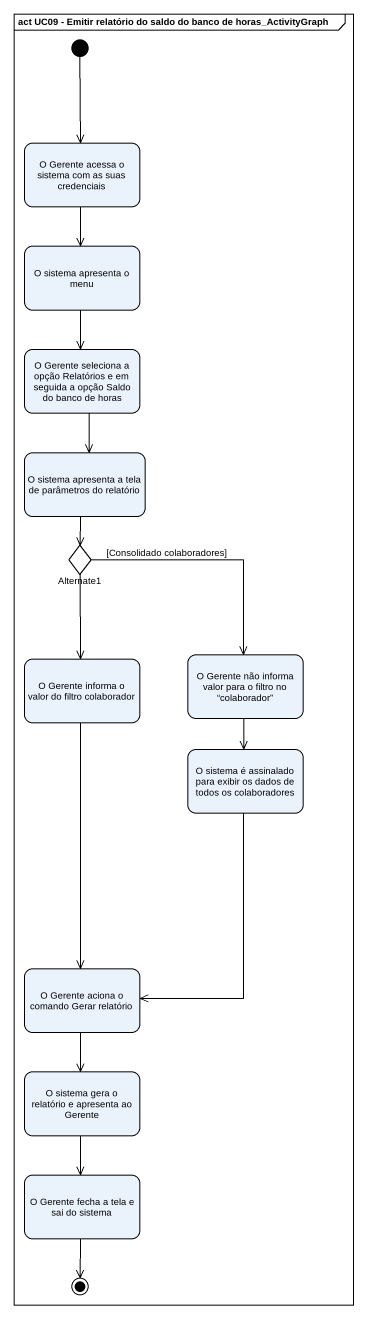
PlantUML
@startuml
mainframe act UC09 - Emitir relatório do saldo do banco de horas_ActivityGraph
hide empty description
state "O Gerente acessa o sistema com as suas credenciais" as O_Gerente_acessa_o_sistema
state "O sistema apresenta o menu" as O_sistema_apresenta_o_menu
state "O Gerente seleciona a opção Relatórios e em seguida a opção Saldo do banco de horas" as O_Gerente_seleciona_a_opção
state "O sistema apresenta a tela de parâmetros do relatório" as O_sistema_apresenta_a_tela
state Alternate1 <<choice>>
state "O Gerente informa o valor do filtro colaborador" as O_Gerente_informa_o_valor
state "O Gerente não informa valor para o filtro no “colaborador”" as O_Gerente_não_informa_valor
state "O sistema é assinalado para exibir os dados de todos os colaboradores" as O_sistema_é_assinalado_para
state "O Gerente aciona o comando Gerar relatório" as O_Gerente_aciona_o_comando
state "O sistema gera o relatório e apresenta ao Gerente" as O_sistema_gera_o_relatório
state "O Gerente fecha a tela e sai do sistema" as O_Gerente_fecha_a_tela_e
[*] --> O_Gerente_acessa_o_sistema
O_Gerente_acessa_o_sistema --> O_sistema_apresenta_o_menu
O_sistema_apresenta_o_menu --> O_Gerente_seleciona_a_opção
O_Gerente_seleciona_a_opção --> O_sistema_apresenta_a_tela
O_sistema_apresenta_a_tela --> Alternate1
Alternate1 --> O_Gerente_informa_o_valor
Alternate1 --> O_Gerente_não_informa_valor : [Consolidado colaboradores]
O_Gerente_informa_o_valor --> O_Gerente_aciona_o_comando
O_Gerente_não_informa_valor --> O_sistema_é_assinalado_para
O_sistema_é_assinalado_para --> O_Gerente_aciona_o_comando
O_Gerente_aciona_o_comando --> O_sistema_gera_o_relatório
O_sistema_gera_o_relatório --> O_Gerente_fecha_a_tela_e
O_Gerente_fecha_a_tela_e --> [*]
@enduml
